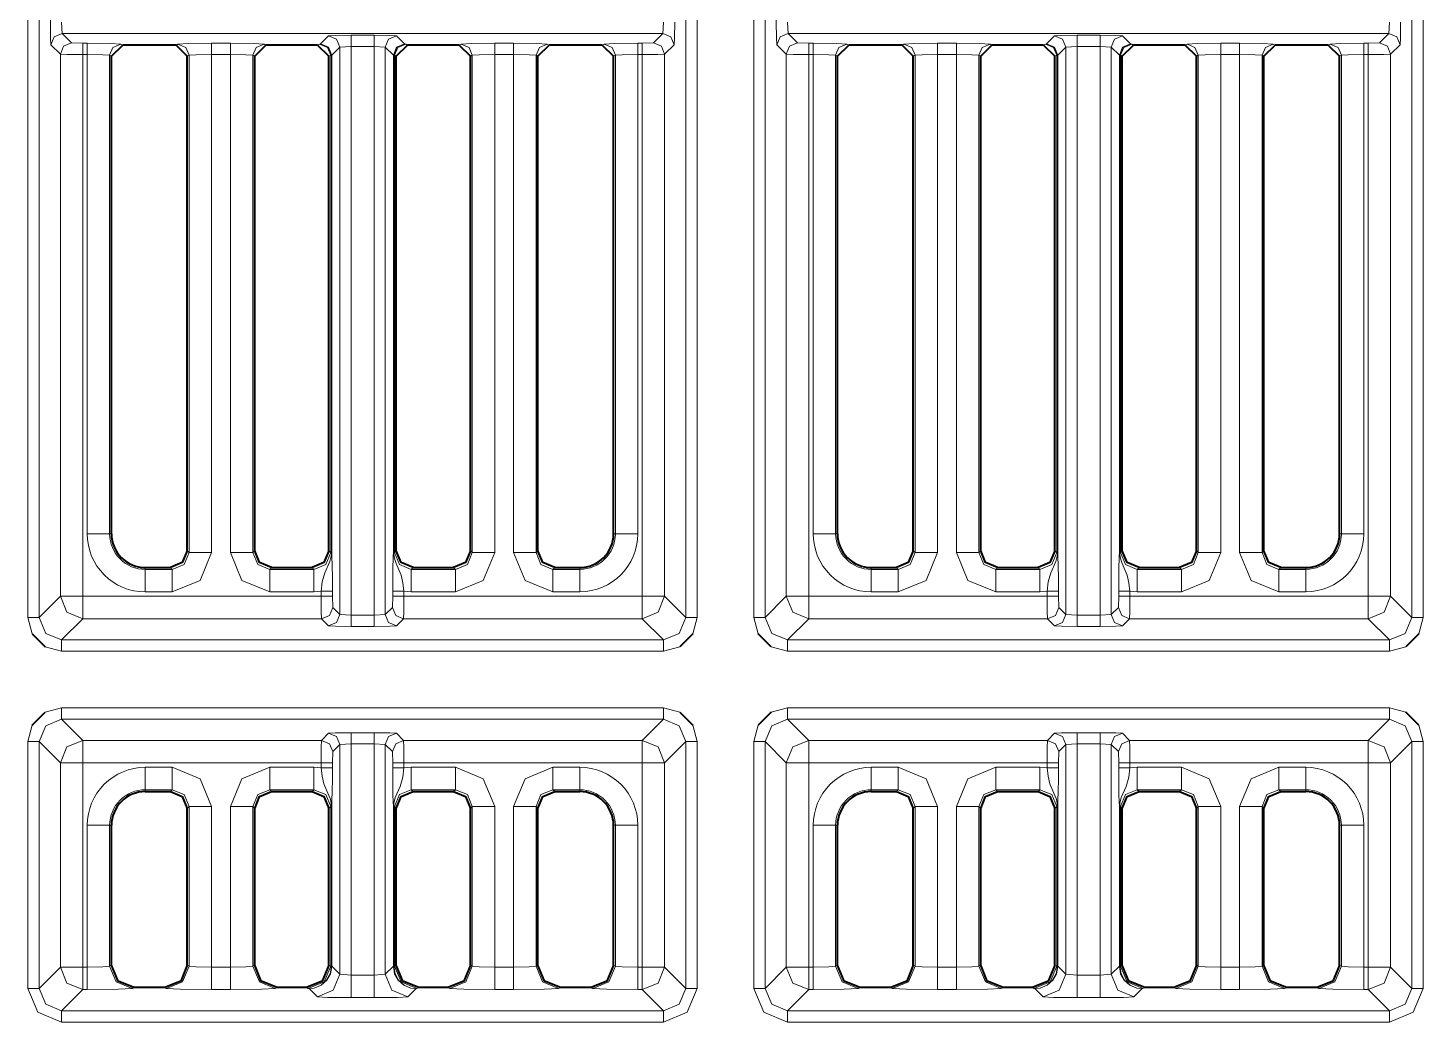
# Model space of a CAD drawing. Header units: millimetres. Extents: x 0 to 2941, y -405 to 1422.
# Drawn here: x 451.8 to 513.9, y 273.5 to 317.7 of the extents above; entities that cross this region are included whole.
import ezdxf

# ---------------------------------------------------------------- set-up
doc = ezdxf.new("R2010")
doc.units = ezdxf.units.MM
doc.layers.add('FINE', color=9, linetype='Continuous')
doc.layers.add('OUTLINE', color=7, linetype='Continuous')

msp = doc.modelspace()

# ---------------------------------------------------------------- linework, layer by layer
at = {"layer": 'FINE', "lineweight": 9}
for p, q in [((452.28, 291.453), (452.28, 346.178)), ((481.553, 291.453), (481.553, 346.033)), ((513.354, 346.178), (513.354, 291.453)), ((513.853, 291.453), (513.853, 346.033)), ((453.303, 317.428), (453.278, 317.927)), ((480.055, 317.927), (480.03, 317.428)), ((485.603, 317.428), (485.578, 317.927)), ((512.356, 317.927), (512.33, 317.428)), ((453.723, 317.008), (453.303, 317.428)), ((453.303, 317.428), (480.03, 317.428)), ((465.157, 317.323), (464.8, 316.966)), ((467.182, 317.348), (466.157, 317.348)), ((468.539, 316.966), (468.182, 317.323)), ((480.03, 317.428), (479.61, 317.008)), ((497.457, 317.323), (497.1, 316.966)), ((499.483, 317.348), (498.457, 317.348)), ((500.839, 316.966), (500.482, 317.323)), ((452.803, 316.928), (453.223, 316.508)), ((454.223, 316.995), (453.723, 317.008)), ((454.419, 316.995), (454.223, 316.995)), ((455.999, 316.917), (455.916, 316.958)), ((458.452, 316.958), (458.37, 316.917)), ((460.79, 316.995), (459.95, 316.995)), ((462.37, 316.917), (462.288, 316.958)), ((464.752, 316.958), (464.67, 316.917)), ((464.8, 316.966), (464.752, 316.958)), ((465.3, 316.466), (465.657, 316.823)), ((465.657, 316.823), (466.157, 316.849)), ((465.657, 316.823), (465.657, 291.582)), ((466.157, 291.556), (466.157, 316.849)), ((466.157, 316.849), (467.182, 316.849)), ((467.182, 316.849), (467.182, 291.556)), ((467.182, 316.849), (467.682, 316.823)), ((467.682, 291.582), (467.682, 316.823)), ((467.682, 316.823), (468.04, 316.466)), ((468.588, 316.958), (468.539, 316.966)), ((468.67, 316.917), (468.588, 316.958)), ((471.052, 316.958), (470.97, 316.917)), ((473.39, 316.995), (472.55, 316.995)), ((477.417, 316.958), (477.335, 316.917)), ((479.11, 316.995), (478.915, 316.995)), ((479.61, 317.008), (479.11, 316.995)), ((480.11, 316.508), (480.53, 316.928)), ((485.103, 316.928), (485.523, 316.508)), ((486.523, 316.995), (486.023, 317.008)), ((486.719, 316.995), (486.523, 316.995)), ((488.298, 316.917), (488.216, 316.958)), ((490.752, 316.958), (490.67, 316.917)), ((493.09, 316.995), (492.25, 316.995)), ((494.67, 316.917), (494.588, 316.958)), ((497.052, 316.958), (496.97, 316.917)), ((497.1, 316.966), (497.052, 316.958)), ((497.957, 316.823), (498.457, 316.849)), ((498.457, 291.556), (498.457, 316.849)), ((498.457, 316.849), (499.483, 316.849)), ((499.483, 316.849), (499.483, 291.556)), ((499.483, 316.849), (499.982, 316.823)), ((500.888, 316.958), (500.839, 316.966)), ((500.97, 316.917), (500.888, 316.958)), ((503.352, 316.958), (503.27, 316.917)), ((505.69, 316.995), (504.85, 316.995)), ((507.27, 316.917), (507.187, 316.958)), ((509.717, 316.958), (509.635, 316.917)), ((511.41, 316.995), (511.215, 316.995)), ((453.223, 316.508), (453.223, 292.397)), ((454.223, 316.495), (454.419, 316.495)), ((454.223, 292.397), (454.223, 316.495)), ((454.419, 316.495), (454.419, 295.172)), ((455.417, 295.172), (455.417, 316.458)), ((455.417, 316.458), (455.498, 316.417)), ((458.87, 316.417), (458.951, 316.458)), ((458.951, 316.458), (458.951, 294.34)), ((459.95, 316.495), (460.79, 316.495)), ((459.95, 294.34), (459.95, 316.495)), ((460.79, 316.495), (460.79, 294.34)), ((461.788, 294.34), (461.788, 316.458)), ((461.788, 316.458), (461.87, 316.417)), ((465.17, 316.417), (465.251, 316.458)), ((465.251, 316.458), (465.283, 316.466)), ((465.283, 316.466), (465.283, 294.34)), ((465.3, 294.34), (465.3, 316.466)), ((468.04, 316.466), (468.04, 294.34)), ((468.056, 294.34), (468.056, 316.466)), ((468.056, 316.466), (468.088, 316.458)), ((468.088, 294.34), (468.088, 316.458)), ((468.088, 316.458), (468.17, 316.417)), ((471.47, 316.417), (471.551, 316.458)), ((471.551, 316.458), (471.551, 294.34)), ((472.55, 294.34), (472.55, 316.495)), ((472.55, 316.495), (473.39, 316.495)), ((474.388, 294.34), (474.388, 316.458)), ((474.388, 316.458), (474.47, 316.417)), ((477.835, 316.417), (477.916, 316.458)), ((477.916, 316.458), (477.916, 295.172)), ((478.915, 295.172), (478.915, 316.495)), ((480.11, 292.397), (480.11, 316.508)), ((486.523, 316.495), (486.719, 316.495)), ((486.523, 292.397), (486.523, 316.495)), ((486.719, 316.495), (486.719, 295.172)), ((492.25, 316.495), (493.09, 316.495)), ((492.25, 294.34), (492.25, 316.495)), ((493.09, 316.495), (493.09, 294.34)), ((497.551, 316.458), (497.583, 316.466)), ((497.583, 316.466), (497.583, 294.34)), ((497.6, 294.34), (497.6, 316.466)), ((500.356, 294.34), (500.356, 316.466)), ((500.356, 316.466), (500.388, 316.458)), ((500.388, 316.458), (500.47, 316.417)), ((504.85, 294.34), (504.85, 316.495)), ((504.85, 316.495), (505.69, 316.495)), ((505.69, 316.495), (505.69, 294.34)), ((506.688, 316.458), (506.77, 316.417)), ((510.135, 316.417), (510.216, 316.458)), ((510.216, 316.458), (510.216, 295.172)), ((511.215, 316.495), (511.41, 316.495)), ((511.215, 295.172), (511.215, 316.495)), ((511.41, 316.495), (511.41, 292.397)), ((512.41, 292.397), (512.41, 316.508)), ((455.498, 295.172), (455.417, 295.172)), ((477.916, 295.172), (477.835, 295.172)), ((510.216, 295.172), (510.135, 295.172)), ((458.951, 294.34), (458.87, 294.421)), ((461.87, 294.421), (461.788, 294.34)), ((468.17, 294.421), (468.088, 294.34)), ((471.551, 294.34), (471.47, 294.421)), ((474.47, 294.421), (474.388, 294.34)), ((491.251, 294.34), (491.17, 294.421)), ((494.17, 294.421), (494.088, 294.34)), ((497.551, 294.34), (497.47, 294.421)), ((503.851, 294.34), (503.77, 294.421)), ((456.998, 293.591), (456.998, 293.672)), ((458.121, 293.672), (458.202, 293.591)), ((462.537, 293.591), (462.619, 293.672)), ((464.421, 293.672), (464.502, 293.591)), ((468.837, 293.591), (468.919, 293.672)), ((470.721, 293.672), (470.802, 293.591)), ((475.137, 293.591), (475.219, 293.672)), ((476.335, 293.672), (476.335, 293.591)), ((489.299, 293.591), (489.299, 293.672)), ((490.421, 293.672), (490.502, 293.591)), ((494.837, 293.591), (494.919, 293.672)), ((496.721, 293.672), (496.802, 293.591)), ((501.137, 293.591), (501.219, 293.672)), ((503.021, 293.672), (503.102, 293.591)), ((507.437, 293.591), (507.519, 293.672)), ((508.635, 293.672), (508.635, 293.591)), ((458.202, 293.591), (456.998, 293.591)), ((464.502, 293.591), (462.537, 293.591)), ((470.802, 293.591), (468.837, 293.591)), ((476.335, 293.591), (475.137, 293.591)), ((490.502, 293.591), (489.299, 293.591)), ((496.802, 293.591), (494.837, 293.591)), ((503.102, 293.591), (501.137, 293.591)), ((508.635, 293.591), (507.437, 293.591)), ((453.223, 292.397), (452.28, 291.453)), ((464.829, 292.397), (454.223, 292.397)), ((456.998, 292.592), (458.202, 292.592)), ((462.537, 292.592), (464.502, 292.592)), ((464.502, 292.592), (464.829, 292.623)), ((464.829, 292.623), (464.829, 292.397)), ((465.329, 292.397), (465.329, 292.623)), ((465.342, 291.897), (465.329, 292.397)), ((468.01, 292.397), (467.998, 291.897)), ((468.01, 292.623), (468.01, 292.397)), ((468.51, 292.397), (468.51, 292.623)), ((468.51, 292.623), (468.837, 292.592)), ((468.837, 292.592), (470.802, 292.592)), ((475.137, 292.592), (476.335, 292.592)), ((481.054, 291.453), (480.11, 292.397)), ((485.523, 292.397), (484.579, 291.453)), ((497.129, 292.397), (486.523, 292.397)), ((489.299, 292.592), (490.502, 292.592)), ((494.837, 292.592), (496.802, 292.592)), ((496.802, 292.592), (497.129, 292.623)), ((497.129, 292.623), (497.129, 292.397)), ((497.629, 292.397), (497.629, 292.623)), ((497.642, 291.897), (497.629, 292.397)), ((500.31, 292.397), (500.298, 291.897)), ((500.31, 292.623), (500.31, 292.397)), ((500.81, 292.397), (500.81, 292.623)), ((500.81, 292.623), (501.137, 292.592)), ((511.41, 292.397), (500.81, 292.397)), ((507.437, 292.592), (508.635, 292.592)), ((513.354, 291.453), (512.41, 292.397)), ((465.657, 291.582), (465.342, 291.897)), ((467.998, 291.897), (467.682, 291.582)), ((497.957, 291.582), (497.642, 291.897)), ((454.223, 291.397), (464.842, 291.397)), ((464.842, 291.397), (465.157, 291.082)), ((467.682, 291.582), (467.182, 291.556)), ((479.11, 291.397), (480.054, 290.453)), ((481.366, 290.726), (481.553, 291.453)), ((497.142, 291.397), (497.457, 291.082)), ((498.457, 291.556), (497.957, 291.582)), ((499.483, 291.556), (498.457, 291.556)), ((499.982, 291.582), (499.483, 291.556)), ((500.482, 291.082), (500.797, 291.397)), ((500.797, 291.397), (511.41, 291.397)), ((511.41, 291.397), (512.354, 290.453)), ((513.665, 290.726), (513.853, 291.453)), ((466.157, 291.056), (467.182, 291.056)), ((498.457, 291.056), (499.483, 291.056)), ((452.552, 290.141), (453.279, 289.954)), ((453.279, 289.954), (480.054, 289.954)), ((480.054, 289.954), (480.781, 290.141)), ((484.852, 290.141), (485.579, 289.954)), ((512.354, 290.453), (485.579, 290.453)), ((485.579, 289.954), (512.354, 289.954)), ((512.354, 289.954), (513.081, 290.141)), ((453.279, 287.427), (452.552, 287.239)), ((480.054, 287.427), (453.279, 287.427)), ((480.781, 287.239), (480.054, 287.427)), ((513.081, 287.239), (512.354, 287.427)), ((486.523, 285.984), (485.579, 286.927)), ((485.579, 286.927), (512.354, 286.927)), ((512.354, 286.927), (511.41, 285.984)), ((451.968, 286.655), (451.78, 285.928)), ((465.157, 286.299), (464.842, 285.984)), ((467.182, 286.325), (466.157, 286.325)), ((468.497, 285.984), (468.182, 286.299)), ((484.268, 286.655), (484.08, 285.928)), ((497.457, 286.299), (497.142, 285.984)), ((499.483, 286.325), (498.457, 286.325)), ((500.797, 285.984), (500.482, 286.299)), ((513.853, 285.928), (513.665, 286.655)), ((451.78, 285.928), (451.78, 274.953)), ((452.28, 285.928), (453.223, 284.984)), ((465.342, 285.484), (465.657, 285.799)), ((465.657, 285.799), (466.157, 285.825)), ((465.657, 285.799), (465.657, 275.581)), ((466.157, 275.543), (466.157, 285.825)), ((466.157, 285.825), (467.182, 285.825)), ((467.182, 285.825), (467.182, 275.543)), ((467.182, 285.825), (467.682, 285.799)), ((481.054, 285.928), (481.054, 274.953)), ((484.08, 285.928), (484.08, 274.953)), ((497.142, 285.984), (486.523, 285.984)), ((497.642, 285.484), (497.957, 285.799)), ((497.957, 285.799), (498.457, 285.825)), ((497.957, 285.799), (497.957, 275.581)), ((498.457, 275.543), (498.457, 285.825)), ((498.457, 285.825), (499.483, 285.825)), ((499.483, 285.825), (499.483, 275.543)), ((499.483, 285.825), (499.982, 285.799)), ((499.982, 285.799), (500.298, 285.484)), ((499.982, 275.581), (499.982, 285.799)), ((511.41, 285.984), (500.797, 285.984)), ((512.41, 284.984), (513.354, 285.928)), ((513.354, 285.928), (513.354, 274.953)), ((513.853, 274.953), (513.853, 285.928)), ((453.223, 284.984), (453.223, 275.897)), ((464.829, 284.984), (464.829, 284.757)), ((465.329, 284.984), (465.342, 285.484)), ((465.329, 284.757), (465.329, 284.984)), ((467.998, 285.484), (468.01, 284.984)), ((468.01, 284.984), (468.01, 284.757)), ((468.51, 284.984), (479.11, 284.984)), ((468.51, 284.757), (468.51, 284.984)), ((479.11, 284.984), (479.11, 275.897)), ((485.523, 284.984), (485.523, 275.897)), ((486.523, 284.984), (497.129, 284.984)), ((486.523, 275.897), (486.523, 284.984)), ((497.129, 284.984), (497.129, 284.757)), ((500.298, 285.484), (500.31, 284.984)), ((500.31, 284.984), (500.31, 284.757)), ((500.81, 284.757), (500.81, 284.984)), ((512.41, 275.897), (512.41, 284.984)), ((458.202, 284.788), (456.998, 284.788)), ((464.502, 284.788), (462.537, 284.788)), ((464.829, 284.757), (464.502, 284.788)), ((468.837, 284.788), (468.51, 284.757)), ((470.802, 284.788), (468.837, 284.788)), ((476.335, 284.788), (475.137, 284.788)), ((490.502, 284.788), (489.299, 284.788)), ((496.802, 284.788), (494.837, 284.788)), ((497.129, 284.757), (496.802, 284.788)), ((508.635, 284.788), (507.437, 284.788)), ((468.919, 283.708), (468.837, 283.79)), ((475.219, 283.708), (475.137, 283.79)), ((490.502, 283.79), (490.421, 283.708)), ((494.919, 283.708), (494.837, 283.79)), ((494.837, 283.79), (496.802, 283.79)), ((496.802, 283.79), (496.721, 283.708)), ((501.219, 283.708), (501.137, 283.79)), ((501.137, 283.79), (503.102, 283.79)), ((503.102, 283.79), (503.021, 283.708)), ((507.519, 283.708), (507.437, 283.79)), ((507.437, 283.79), (508.635, 283.79)), ((508.635, 283.79), (508.635, 283.708)), ((459.95, 275.897), (459.95, 283.041)), ((460.79, 283.041), (460.79, 275.897)), ((461.788, 283.041), (461.87, 282.959)), ((465.17, 282.959), (465.251, 283.041)), ((465.251, 283.041), (465.251, 275.946)), ((465.283, 283.041), (465.283, 275.939)), ((465.3, 275.939), (465.3, 283.041)), ((468.04, 283.041), (468.04, 275.939)), ((468.088, 275.946), (468.088, 283.041)), ((468.088, 283.041), (468.17, 282.959)), ((471.47, 282.959), (471.551, 283.041)), ((471.551, 283.041), (471.551, 275.946)), ((473.39, 283.041), (473.39, 275.897)), ((474.388, 283.041), (474.47, 282.959)), ((491.17, 282.959), (491.251, 283.041)), ((491.251, 283.041), (491.251, 275.946)), ((492.25, 275.897), (492.25, 283.041)), ((493.09, 283.041), (493.09, 275.897)), ((494.088, 283.041), (494.17, 282.959)), ((494.088, 275.946), (494.088, 283.041)), ((497.583, 283.041), (497.583, 275.939)), ((497.6, 275.939), (497.6, 283.041)), ((500.34, 283.041), (500.34, 275.939)), ((500.388, 275.946), (500.388, 283.041)), ((500.388, 283.041), (500.47, 282.959)), ((503.77, 282.959), (503.851, 283.041)), ((503.851, 283.041), (503.851, 275.946)), ((506.688, 283.041), (506.77, 282.959)), ((506.688, 275.946), (506.688, 283.041)), ((455.417, 282.208), (455.498, 282.208)), ((455.417, 275.946), (455.417, 282.208)), ((477.835, 282.208), (477.916, 282.208)), ((477.916, 282.208), (477.916, 275.946)), ((478.915, 275.897), (478.915, 282.208)), ((486.719, 282.208), (486.719, 275.897)), ((487.717, 282.208), (487.799, 282.208)), ((487.717, 275.946), (487.717, 282.208)), ((510.135, 282.208), (510.216, 282.208)), ((510.216, 282.208), (510.216, 275.946)), ((455.498, 275.987), (455.417, 275.946)), ((458.951, 275.946), (458.87, 275.987)), ((460.79, 275.897), (459.95, 275.897)), ((465.251, 275.946), (465.17, 275.987)), ((465.283, 275.935), (465.251, 275.946)), ((465.283, 275.939), (465.283, 275.935)), ((465.3, 275.933), (465.3, 275.939)), ((465.657, 275.581), (465.3, 275.939)), ((468.04, 275.939), (467.682, 275.581)), ((468.088, 275.946), (468.056, 275.935)), ((468.056, 275.935), (468.056, 275.939)), ((468.17, 275.987), (468.088, 275.946)), ((471.551, 275.946), (471.47, 275.987)), ((477.916, 275.946), (477.835, 275.987)), ((479.11, 275.897), (478.915, 275.897)), ((481.054, 274.953), (480.11, 275.897)), ((485.523, 275.897), (484.579, 274.953)), ((486.719, 275.897), (486.523, 275.897)), ((487.799, 275.987), (487.717, 275.946)), ((491.251, 275.946), (491.17, 275.987)), ((493.09, 275.897), (492.25, 275.897)), ((494.17, 275.987), (494.088, 275.946)), ((497.551, 275.946), (497.47, 275.987)), ((497.583, 275.935), (497.551, 275.946)), ((497.583, 275.939), (497.583, 275.935)), ((497.6, 275.933), (497.6, 275.939)), ((497.957, 275.581), (497.6, 275.939)), ((500.34, 275.939), (499.982, 275.581)), ((500.388, 275.946), (500.356, 275.935)), ((500.356, 275.935), (500.356, 275.939)), ((500.47, 275.987), (500.388, 275.946)), ((503.851, 275.946), (503.77, 275.987)), ((506.77, 275.987), (506.688, 275.946)), ((510.216, 275.946), (510.135, 275.987)), ((513.354, 274.953), (512.41, 275.897)), ((456.416, 274.947), (456.499, 274.988)), ((462.787, 274.947), (462.87, 274.988)), ((464.17, 274.988), (464.252, 274.947)), ((466.157, 275.543), (465.657, 275.581)), ((467.182, 275.543), (466.157, 275.543)), ((467.682, 275.581), (467.182, 275.543)), ((469.087, 274.947), (469.17, 274.988)), ((470.47, 274.988), (470.552, 274.947)), ((475.387, 274.947), (475.47, 274.988)), ((476.835, 274.988), (476.917, 274.947)), ((488.716, 274.947), (488.799, 274.988)), ((490.17, 274.988), (490.252, 274.947)), ((495.087, 274.947), (495.17, 274.988)), ((496.47, 274.988), (496.552, 274.947)), ((498.457, 275.543), (497.957, 275.581)), ((499.483, 275.543), (498.457, 275.543)), ((499.982, 275.581), (499.483, 275.543)), ((501.387, 274.947), (501.47, 274.988)), ((502.77, 274.988), (502.852, 274.947)), ((507.687, 274.947), (507.77, 274.988)), ((509.135, 274.988), (509.217, 274.947)), ((453.279, 273.953), (454.223, 274.897)), ((464.252, 274.947), (464.301, 274.937)), ((468.682, 274.582), (469.038, 274.937)), ((469.038, 274.937), (469.087, 274.947)), ((472.55, 274.897), (473.39, 274.897)), ((478.915, 274.897), (479.11, 274.897)), ((479.11, 274.897), (480.054, 273.953)), ((486.523, 274.897), (486.719, 274.897)), ((492.25, 274.897), (493.09, 274.897)), ((496.552, 274.947), (496.601, 274.937)), ((496.601, 274.937), (496.957, 274.582)), ((498.457, 274.543), (499.483, 274.543)), ((500.982, 274.582), (501.338, 274.937)), ((501.338, 274.937), (501.387, 274.947)), ((504.85, 274.897), (505.69, 274.897)), ((511.215, 274.897), (511.41, 274.897)), ((511.41, 274.897), (512.354, 273.953)), ((480.054, 273.953), (453.279, 273.953)), ((485.579, 273.453), (512.354, 273.453))]:
    msp.add_line(p, q, dxfattribs=at)
for points in [[(451.78, 346.033), (451.78, 291.453), (451.968, 290.726)], [(480.11, 345.234), (481.054, 346.178), (481.054, 291.453)], [(484.08, 346.033), (484.08, 291.453), (484.268, 290.726)], [(484.579, 291.453), (484.579, 346.178), (485.523, 345.234), (485.523, 320.373)], [(452.778, 318.953), (452.778, 317.927), (452.785, 317.23), (452.803, 316.928)], [(485.078, 318.953), (485.078, 317.927), (485.085, 317.23), (485.103, 316.928)], [(480.53, 316.928), (480.548, 317.23), (480.555, 317.927)], [(512.41, 316.508), (512.83, 316.928), (512.848, 317.23), (512.855, 317.927)], [(453.303, 317.428), (452.95, 317.281), (452.803, 316.928)], [(466.157, 317.348), (465.459, 317.341), (465.157, 317.323)], [(465.157, 317.323), (465.51, 317.176), (465.657, 316.823)], [(466.157, 317.348), (466.157, 317.197), (466.157, 316.849)], [(467.182, 317.348), (467.182, 317.197), (467.182, 316.849)], [(468.182, 317.323), (467.88, 317.341), (467.182, 317.348)], [(468.182, 317.323), (467.829, 317.176), (467.682, 316.823)], [(480.53, 316.928), (480.383, 317.281), (480.03, 317.428)], [(485.103, 316.928), (485.25, 317.281), (485.603, 317.428)], [(486.023, 317.008), (485.603, 317.428), (512.33, 317.428)], [(498.457, 317.348), (497.759, 317.341), (497.457, 317.323)], [(497.457, 317.323), (497.81, 317.176), (497.957, 316.823)], [(498.457, 317.348), (498.457, 317.197), (498.457, 316.849)], [(499.483, 317.348), (499.483, 317.197), (499.483, 316.849)], [(500.482, 317.323), (500.18, 317.341), (499.483, 317.348)], [(500.482, 317.323), (500.129, 317.176), (499.982, 316.823)], [(512.33, 317.428), (511.91, 317.008), (511.41, 316.995)], [(512.33, 317.428), (512.683, 317.281), (512.83, 316.928)], [(453.723, 317.008), (453.37, 316.861), (453.223, 316.508)], [(454.223, 316.995), (454.223, 316.844), (454.223, 316.495)], [(454.419, 316.995), (454.419, 316.844), (454.419, 316.495)], [(455.916, 316.958), (455.451, 316.984), (454.419, 316.995)], [(455.916, 316.958), (455.564, 316.811), (455.417, 316.458)], [(459.95, 316.995), (458.917, 316.984), (458.452, 316.958)], [(458.951, 316.458), (458.804, 316.811), (458.452, 316.958)], [(459.95, 316.995), (459.95, 316.844), (459.95, 316.495)], [(460.79, 316.995), (460.79, 316.844), (460.79, 316.495)], [(462.288, 316.958), (461.822, 316.984), (460.79, 316.995)], [(462.288, 316.958), (461.935, 316.811), (461.788, 316.458)], [(464.752, 316.958), (465.104, 316.811), (465.251, 316.458)], [(464.8, 316.966), (465.153, 316.819), (465.3, 316.466)], [(464.8, 316.966), (465.14, 316.818), (465.283, 316.466)], [(468.539, 316.966), (468.186, 316.819), (468.04, 316.466)], [(468.539, 316.966), (468.199, 316.818), (468.056, 316.466)], [(468.588, 316.958), (468.235, 316.811), (468.088, 316.458)], [(472.55, 316.995), (471.517, 316.984), (471.052, 316.958)], [(471.551, 316.458), (471.405, 316.811), (471.052, 316.958)], [(472.55, 316.495), (472.55, 316.844), (472.55, 316.995)], [(473.39, 316.995), (473.39, 316.844), (473.39, 316.495)], [(474.97, 316.917), (474.888, 316.958), (474.422, 316.984), (473.39, 316.995)], [(474.888, 316.958), (474.535, 316.811), (474.388, 316.458)], [(478.915, 316.995), (477.882, 316.984), (477.417, 316.958)], [(477.916, 316.458), (477.769, 316.811), (477.417, 316.958)], [(478.915, 316.495), (478.915, 316.844), (478.915, 316.995)], [(479.11, 316.495), (479.11, 316.844), (479.11, 316.995)], [(480.11, 316.508), (479.963, 316.861), (479.61, 317.008)], [(485.523, 316.508), (485.67, 316.861), (486.023, 317.008)], [(486.523, 316.495), (486.523, 316.844), (486.523, 316.995)], [(486.719, 316.495), (486.719, 316.844), (486.719, 316.995)], [(488.216, 316.958), (487.751, 316.984), (486.719, 316.995)], [(487.717, 316.458), (487.864, 316.811), (488.216, 316.958)], [(492.25, 316.995), (491.217, 316.984), (490.752, 316.958)], [(491.251, 316.458), (491.104, 316.811), (490.752, 316.958)], [(492.25, 316.495), (492.25, 316.844), (492.25, 316.995)], [(493.09, 316.495), (493.09, 316.844), (493.09, 316.995)], [(494.588, 316.958), (494.122, 316.984), (493.09, 316.995)], [(494.088, 316.458), (494.235, 316.811), (494.588, 316.958)], [(497.052, 316.958), (497.405, 316.811), (497.551, 316.458)], [(497.1, 316.966), (497.44, 316.818), (497.583, 316.466)], [(497.1, 316.966), (497.453, 316.819), (497.6, 316.466)], [(497.6, 316.466), (497.957, 316.823), (497.957, 291.582)], [(500.298, 291.897), (499.982, 291.582), (499.982, 316.823)], [(499.982, 316.823), (500.34, 316.466), (500.34, 294.34)], [(500.839, 316.966), (500.486, 316.819), (500.34, 316.466)], [(500.839, 316.966), (500.499, 316.818), (500.356, 316.466)], [(500.888, 316.958), (500.535, 316.811), (500.388, 316.458)], [(504.85, 316.995), (503.817, 316.984), (503.352, 316.958)], [(503.352, 316.958), (503.704, 316.811), (503.851, 316.458)], [(504.85, 316.995), (504.85, 316.844), (504.85, 316.495)], [(505.69, 316.995), (505.69, 316.844), (505.69, 316.495)], [(507.187, 316.958), (506.722, 316.984), (505.69, 316.995)], [(507.187, 316.958), (506.835, 316.811), (506.688, 316.458)], [(511.215, 316.995), (510.182, 316.984), (509.717, 316.958)], [(510.216, 316.458), (510.07, 316.811), (509.717, 316.958)], [(511.215, 316.495), (511.215, 316.844), (511.215, 316.995)], [(511.41, 316.995), (511.41, 316.844), (511.41, 316.495)], [(511.91, 317.008), (512.263, 316.861), (512.41, 316.508)], [(453.223, 316.508), (453.525, 316.499), (454.223, 316.495)], [(454.419, 316.495), (455.107, 316.484), (455.417, 316.458)], [(458.951, 316.458), (459.261, 316.484), (459.95, 316.495)], [(460.79, 316.495), (461.478, 316.484), (461.788, 316.458)], [(465.251, 316.458), (465.251, 294.34), (465.17, 294.421)], [(465.283, 316.466), (465.295, 316.466), (465.3, 316.466)], [(468.04, 316.466), (468.045, 316.466), (468.056, 316.466)], [(478.915, 316.495), (479.11, 316.495), (479.11, 292.397), (468.51, 292.397)], [(471.551, 316.458), (471.861, 316.484), (472.55, 316.495)], [(473.39, 316.495), (474.078, 316.484), (474.388, 316.458)], [(473.39, 316.495), (473.39, 294.34), (473.901, 293.104), (475.137, 292.592)], [(477.916, 316.458), (478.226, 316.484), (478.915, 316.495)], [(479.11, 316.495), (479.808, 316.499), (480.11, 316.508)], [(485.523, 316.508), (485.523, 292.397), (485.825, 292.397), (486.523, 292.397)], [(485.523, 316.508), (485.825, 316.499), (486.523, 316.495)], [(486.719, 316.495), (487.407, 316.484), (487.717, 316.458)], [(487.799, 295.172), (487.717, 295.172), (487.717, 316.458), (487.799, 316.417)], [(491.17, 316.417), (491.251, 316.458), (491.251, 294.34)], [(491.251, 316.458), (491.561, 316.484), (492.25, 316.495)], [(493.09, 316.495), (493.778, 316.484), (494.088, 316.458)], [(494.088, 294.34), (494.088, 316.458), (494.17, 316.417)], [(497.47, 316.417), (497.551, 316.458), (497.551, 294.34)], [(497.583, 316.466), (497.595, 316.466), (497.6, 316.466)], [(500.34, 316.466), (500.344, 316.466), (500.356, 316.466)], [(500.47, 294.421), (500.388, 294.34), (500.388, 316.458)], [(503.77, 316.417), (503.851, 316.458), (503.851, 294.34)], [(503.851, 316.458), (504.161, 316.484), (504.85, 316.495)], [(505.69, 316.495), (506.378, 316.484), (506.688, 316.458)], [(506.77, 294.421), (506.688, 294.34), (506.688, 316.458)], [(510.216, 316.458), (510.526, 316.484), (511.215, 316.495)], [(511.41, 316.495), (512.108, 316.499), (512.41, 316.508)], [(454.419, 295.172), (455.107, 295.172), (455.417, 295.172)], [(477.916, 295.172), (478.226, 295.172), (478.915, 295.172)], [(486.719, 295.172), (487.407, 295.172), (487.717, 295.172)], [(511.215, 295.172), (510.526, 295.172), (510.216, 295.172)], [(458.951, 294.34), (458.733, 293.809), (458.202, 293.591)], [(458.202, 292.592), (459.438, 293.104), (459.95, 294.34)], [(458.951, 294.34), (459.261, 294.34), (459.95, 294.34)], [(460.79, 294.34), (461.478, 294.34), (461.788, 294.34)], [(460.79, 294.34), (461.301, 293.104), (462.537, 292.592)], [(462.537, 293.591), (462.006, 293.809), (461.788, 294.34)], [(465.251, 294.34), (465.033, 293.809), (464.502, 293.591)], [(465.283, 294.34), (465.281, 294.27), (465.272, 294.183), (465.212, 293.943), (464.99, 293.443), (464.879, 293.03), (464.829, 292.623)], [(465.251, 294.34), (465.262, 294.34), (465.283, 294.34)], [(465.3, 294.34), (465.295, 294.34), (465.283, 294.34)], [(465.329, 292.623), (465.326, 293.215), (465.317, 293.763), (465.304, 294.171), (465.3, 294.279), (465.3, 294.313), (465.3, 294.34)], [(468.04, 294.34), (468.04, 294.327), (468.039, 294.3), (468.038, 294.241), (468.036, 294.192), (468.034, 294.117), (468.02, 293.624), (468.013, 293.153), (468.01, 292.623)], [(468.04, 294.34), (468.045, 294.34), (468.056, 294.34)], [(468.056, 294.34), (468.078, 294.34), (468.088, 294.34)], [(468.51, 292.623), (468.467, 292.987), (468.389, 293.33), (468.164, 293.848), (468.114, 293.984), (468.084, 294.091), (468.061, 294.237), (468.057, 294.307), (468.056, 294.34)], [(468.837, 293.591), (468.306, 293.809), (468.088, 294.34)], [(471.551, 294.34), (471.333, 293.809), (470.802, 293.591)], [(470.802, 292.592), (472.038, 293.104), (472.55, 294.34)], [(471.551, 294.34), (471.861, 294.34), (472.55, 294.34)], [(473.39, 294.34), (474.078, 294.34), (474.388, 294.34)], [(475.137, 293.591), (474.606, 293.809), (474.388, 294.34)], [(491.251, 294.34), (491.033, 293.809), (490.502, 293.591)], [(490.502, 292.592), (491.738, 293.104), (492.25, 294.34)], [(492.25, 294.34), (491.561, 294.34), (491.251, 294.34)], [(493.09, 294.34), (493.778, 294.34), (494.088, 294.34)], [(493.09, 294.34), (493.601, 293.104), (494.837, 292.592)], [(494.837, 293.591), (494.306, 293.809), (494.088, 294.34)], [(497.551, 294.34), (497.333, 293.809), (496.802, 293.591)], [(497.583, 294.34), (497.581, 294.27), (497.572, 294.183), (497.512, 293.943), (497.29, 293.443), (497.179, 293.03), (497.129, 292.623)], [(497.551, 294.34), (497.562, 294.34), (497.583, 294.34)], [(497.583, 294.34), (497.595, 294.34), (497.6, 294.34)], [(497.629, 292.623), (497.626, 293.215), (497.616, 293.763), (497.604, 294.171), (497.6, 294.279), (497.6, 294.313), (497.6, 294.34)], [(500.34, 294.34), (500.34, 294.327), (500.339, 294.3), (500.338, 294.241), (500.336, 294.192), (500.334, 294.117), (500.32, 293.624), (500.313, 293.153), (500.31, 292.623)], [(500.356, 294.34), (500.344, 294.34), (500.34, 294.34)], [(500.356, 294.34), (500.377, 294.34), (500.388, 294.34)], [(500.81, 292.623), (500.767, 292.987), (500.689, 293.33), (500.465, 293.848), (500.413, 293.984), (500.384, 294.091), (500.361, 294.237), (500.357, 294.307), (500.356, 294.34)], [(501.137, 293.591), (500.606, 293.809), (500.388, 294.34)], [(501.137, 292.592), (503.102, 292.592), (504.338, 293.104), (504.85, 294.34)], [(503.851, 294.34), (503.633, 293.809), (503.102, 293.591)], [(503.851, 294.34), (504.161, 294.34), (504.85, 294.34)], [(506.688, 294.34), (506.378, 294.34), (505.69, 294.34)], [(505.69, 294.34), (506.201, 293.104), (507.437, 292.592)], [(507.437, 293.591), (506.906, 293.809), (506.688, 294.34)], [(456.998, 292.592), (456.998, 293.281), (456.998, 293.591)], [(458.202, 292.592), (458.202, 293.281), (458.202, 293.591)], [(462.537, 293.591), (462.537, 293.281), (462.537, 292.592)], [(464.502, 293.591), (464.502, 293.281), (464.502, 292.592)], [(468.837, 293.591), (468.837, 293.281), (468.837, 292.592)], [(470.802, 293.591), (470.802, 293.281), (470.802, 292.592)], [(475.137, 292.592), (475.137, 293.281), (475.137, 293.591)], [(476.335, 293.591), (476.335, 293.281), (476.335, 292.592)], [(489.299, 292.592), (489.299, 293.281), (489.299, 293.591)], [(490.502, 292.592), (490.502, 293.281), (490.502, 293.591)], [(494.837, 293.591), (494.837, 293.281), (494.837, 292.592)], [(496.802, 293.591), (496.802, 293.281), (496.802, 292.592)], [(501.137, 293.591), (501.137, 293.281), (501.137, 292.592)], [(503.102, 293.591), (503.102, 293.281), (503.102, 292.592)], [(507.437, 293.591), (507.437, 293.281), (507.437, 292.592)], [(508.635, 292.592), (508.635, 293.281), (508.635, 293.591)], [(453.223, 292.397), (453.516, 291.69), (454.223, 291.397)], [(453.223, 292.397), (453.525, 292.397), (454.223, 292.397)], [(454.223, 291.397), (454.223, 291.699), (454.223, 292.397)], [(465.329, 292.623), (465.178, 292.623), (464.829, 292.623)], [(465.329, 292.397), (465.178, 292.397), (464.829, 292.397)], [(464.829, 292.397), (464.833, 291.699), (464.842, 291.397)], [(468.01, 292.623), (468.161, 292.623), (468.51, 292.623)], [(468.01, 292.397), (468.161, 292.397), (468.51, 292.397)], [(468.497, 291.397), (468.507, 291.699), (468.51, 292.397)], [(479.11, 291.397), (479.817, 291.69), (480.11, 292.397)], [(479.11, 292.397), (479.808, 292.397), (480.11, 292.397)], [(479.11, 291.397), (479.11, 291.699), (479.11, 292.397)], [(485.523, 292.397), (485.816, 291.69), (486.523, 291.397)], [(486.523, 291.397), (486.523, 291.699), (486.523, 292.397)], [(497.129, 292.623), (497.478, 292.623), (497.629, 292.623)], [(497.129, 292.397), (497.478, 292.397), (497.629, 292.397)], [(497.129, 292.397), (497.133, 291.699), (497.142, 291.397)], [(500.81, 292.623), (500.461, 292.623), (500.31, 292.623)], [(500.81, 292.397), (500.461, 292.397), (500.31, 292.397)], [(500.797, 291.397), (500.806, 291.699), (500.81, 292.397)], [(511.41, 291.397), (512.117, 291.69), (512.41, 292.397)], [(511.41, 292.397), (512.108, 292.397), (512.41, 292.397)], [(511.41, 291.397), (511.41, 291.699), (511.41, 292.397)], [(465.342, 291.897), (465.195, 291.544), (464.842, 291.397)], [(467.998, 291.897), (468.144, 291.544), (468.497, 291.397)], [(497.142, 291.397), (497.495, 291.544), (497.642, 291.897)], [(500.797, 291.397), (500.444, 291.544), (500.298, 291.897)], [(451.78, 291.453), (452.129, 291.453), (452.28, 291.453)], [(453.279, 290.453), (452.572, 290.746), (452.28, 291.453)], [(480.054, 290.453), (453.279, 290.453), (454.223, 291.397)], [(465.657, 291.582), (465.51, 291.228), (465.157, 291.082)], [(467.182, 291.556), (466.157, 291.556), (465.657, 291.582)], [(466.157, 291.556), (466.157, 291.207), (466.157, 291.056)], [(467.182, 291.556), (467.182, 291.207), (467.182, 291.056)], [(467.682, 291.582), (467.829, 291.228), (468.182, 291.082)], [(468.182, 291.082), (468.497, 291.397), (479.11, 291.397)], [(481.054, 291.453), (480.761, 290.746), (480.054, 290.453)], [(481.054, 291.453), (481.205, 291.453), (481.553, 291.453)], [(484.579, 291.453), (484.429, 291.453), (484.08, 291.453)], [(485.579, 290.453), (484.872, 290.746), (484.579, 291.453)], [(485.579, 290.453), (486.523, 291.397), (497.142, 291.397)], [(497.457, 291.082), (497.81, 291.228), (497.957, 291.582)], [(498.457, 291.056), (498.457, 291.207), (498.457, 291.556)], [(499.483, 291.056), (499.483, 291.207), (499.483, 291.556)], [(500.482, 291.082), (500.129, 291.228), (499.982, 291.582)], [(513.354, 291.453), (513.061, 290.746), (512.354, 290.453)], [(513.853, 291.453), (513.504, 291.453), (513.354, 291.453)], [(465.157, 291.082), (465.459, 291.064), (466.157, 291.056)], [(467.182, 291.056), (467.88, 291.064), (468.182, 291.082)], [(497.457, 291.082), (497.759, 291.064), (498.457, 291.056)], [(499.483, 291.056), (500.18, 291.064), (500.482, 291.082)], [(453.279, 289.954), (453.279, 290.303), (453.279, 290.453)], [(480.054, 289.954), (480.054, 290.303), (480.054, 290.453)], [(485.579, 289.954), (485.579, 290.303), (485.579, 290.453)], [(512.354, 289.954), (512.354, 290.303), (512.354, 290.453)], [(453.279, 286.927), (453.279, 287.078), (453.279, 287.427)], [(480.054, 286.927), (480.054, 287.078), (480.054, 287.427)], [(512.354, 287.427), (485.579, 287.427), (484.852, 287.239)], [(485.579, 286.927), (485.579, 287.078), (485.579, 287.427)], [(512.354, 286.927), (512.354, 287.078), (512.354, 287.427)], [(452.28, 285.928), (452.572, 286.635), (453.279, 286.927)], [(453.279, 286.927), (480.054, 286.927), (479.11, 285.984), (468.497, 285.984)], [(464.842, 285.984), (454.223, 285.984), (453.279, 286.927)], [(480.054, 286.927), (480.761, 286.635), (481.054, 285.928)], [(484.579, 285.928), (484.872, 286.635), (485.579, 286.927)], [(512.354, 286.927), (513.061, 286.635), (513.354, 285.928)], [(466.157, 286.325), (465.459, 286.317), (465.157, 286.299)], [(465.657, 285.799), (465.51, 286.152), (465.157, 286.299)], [(466.157, 285.825), (466.157, 286.174), (466.157, 286.325)], [(467.182, 285.825), (467.182, 286.174), (467.182, 286.325)], [(468.182, 286.299), (467.88, 286.317), (467.182, 286.325)], [(468.182, 286.299), (467.829, 286.152), (467.682, 285.799)], [(481.553, 274.953), (481.553, 285.928), (481.366, 286.655)], [(498.457, 286.325), (497.759, 286.317), (497.457, 286.299)], [(497.957, 285.799), (497.81, 286.152), (497.457, 286.299)], [(498.457, 285.825), (498.457, 286.174), (498.457, 286.325)], [(499.483, 285.825), (499.483, 286.174), (499.483, 286.325)], [(500.482, 286.299), (500.18, 286.317), (499.483, 286.325)], [(500.482, 286.299), (500.129, 286.152), (499.982, 285.799)], [(451.78, 285.928), (452.129, 285.928), (452.28, 285.928)], [(453.223, 275.897), (452.28, 274.953), (452.28, 285.928)], [(454.223, 285.984), (453.516, 285.691), (453.223, 284.984)], [(454.223, 284.984), (454.223, 285.682), (454.223, 285.984)], [(464.842, 285.984), (464.833, 285.682), (464.829, 284.984)], [(465.342, 285.484), (465.195, 285.837), (464.842, 285.984)], [(467.682, 275.581), (467.682, 285.799), (467.998, 285.484)], [(468.497, 285.984), (468.144, 285.837), (467.998, 285.484)], [(468.51, 284.984), (468.507, 285.682), (468.497, 285.984)], [(480.11, 284.984), (479.817, 285.691), (479.11, 285.984)], [(479.11, 284.984), (479.11, 285.682), (479.11, 285.984)], [(480.11, 275.897), (480.11, 284.984), (481.054, 285.928)], [(481.054, 285.928), (481.205, 285.928), (481.553, 285.928)], [(484.579, 285.928), (484.429, 285.928), (484.08, 285.928)], [(484.579, 274.953), (484.579, 285.928), (485.523, 284.984)], [(486.523, 285.984), (485.816, 285.691), (485.523, 284.984)], [(486.523, 284.984), (486.523, 285.682), (486.523, 285.984)], [(497.142, 285.984), (497.133, 285.682), (497.129, 284.984)], [(497.642, 285.484), (497.495, 285.837), (497.142, 285.984)], [(500.797, 285.984), (500.444, 285.837), (500.298, 285.484)], [(500.81, 284.984), (500.806, 285.682), (500.797, 285.984)], [(512.41, 284.984), (512.117, 285.691), (511.41, 285.984)], [(511.41, 284.984), (511.41, 285.682), (511.41, 285.984)], [(513.853, 285.928), (513.504, 285.928), (513.354, 285.928)], [(453.223, 284.984), (453.525, 284.984), (454.223, 284.984)], [(454.419, 275.897), (454.223, 275.897), (454.223, 284.984), (464.829, 284.984)], [(465.329, 284.984), (465.178, 284.984), (464.829, 284.984)], [(468.51, 284.984), (468.161, 284.984), (468.01, 284.984)], [(479.11, 284.984), (479.808, 284.984), (480.11, 284.984)], [(485.523, 284.984), (485.825, 284.984), (486.523, 284.984)], [(497.629, 284.984), (497.478, 284.984), (497.129, 284.984)], [(497.629, 284.757), (497.629, 284.984), (497.642, 285.484)], [(500.81, 284.984), (500.461, 284.984), (500.31, 284.984)], [(500.81, 284.984), (511.41, 284.984), (511.41, 275.897), (511.215, 275.897)], [(511.41, 284.984), (512.108, 284.984), (512.41, 284.984)], [(456.998, 283.79), (456.998, 284.1), (456.998, 284.788)], [(458.202, 283.79), (458.202, 284.1), (458.202, 284.788)], [(459.95, 283.041), (459.438, 284.277), (458.202, 284.788)], [(462.537, 284.788), (461.301, 284.277), (460.79, 283.041)], [(462.537, 284.788), (462.537, 284.1), (462.537, 283.79)], [(464.502, 284.788), (464.502, 284.1), (464.502, 283.79)], [(465.329, 284.757), (465.178, 284.757), (464.829, 284.757)], [(464.829, 284.757), (464.872, 284.394), (464.95, 284.051), (465.175, 283.533), (465.226, 283.396), (465.255, 283.289), (465.278, 283.143), (465.283, 283.074), (465.283, 283.041)], [(465.3, 283.041), (465.3, 283.054), (465.3, 283.081), (465.301, 283.14), (465.303, 283.189), (465.305, 283.263), (465.32, 283.757), (465.326, 284.227), (465.329, 284.757)], [(468.51, 284.757), (468.161, 284.757), (468.01, 284.757)], [(468.01, 284.757), (468.013, 284.166), (468.023, 283.618), (468.036, 283.21), (468.039, 283.102), (468.039, 283.068), (468.04, 283.041)], [(468.056, 283.041), (468.058, 283.111), (468.067, 283.198), (468.127, 283.437), (468.349, 283.937), (468.46, 284.351), (468.51, 284.757)], [(468.837, 284.788), (468.837, 284.1), (468.837, 283.79)], [(470.802, 284.788), (470.802, 284.1), (470.802, 283.79)], [(472.55, 283.041), (472.038, 284.277), (470.802, 284.788)], [(475.137, 284.788), (473.901, 284.277), (473.39, 283.041)], [(475.137, 283.79), (475.137, 284.1), (475.137, 284.788)], [(476.335, 284.788), (476.335, 284.1), (476.335, 283.79)], [(489.299, 283.79), (489.299, 284.1), (489.299, 284.788)], [(490.502, 283.79), (490.502, 284.1), (490.502, 284.788)], [(492.25, 283.041), (491.738, 284.277), (490.502, 284.788)], [(494.837, 284.788), (493.601, 284.277), (493.09, 283.041)], [(494.837, 284.788), (494.837, 284.1), (494.837, 283.79)], [(496.802, 284.788), (496.802, 284.1), (496.802, 283.79)], [(497.629, 284.757), (497.478, 284.757), (497.129, 284.757)], [(497.129, 284.757), (497.172, 284.394), (497.25, 284.051), (497.475, 283.533), (497.526, 283.396), (497.555, 283.289), (497.578, 283.143), (497.583, 283.074), (497.583, 283.041)], [(497.6, 283.041), (497.6, 283.054), (497.6, 283.081), (497.601, 283.14), (497.603, 283.189), (497.605, 283.263), (497.62, 283.757), (497.627, 284.227), (497.629, 284.757)], [(500.81, 284.757), (500.461, 284.757), (500.31, 284.757)], [(500.31, 284.757), (500.313, 284.166), (500.323, 283.618), (500.336, 283.21), (500.339, 283.102), (500.339, 283.068), (500.34, 283.041)], [(500.356, 283.041), (500.358, 283.111), (500.367, 283.198), (500.427, 283.437), (500.649, 283.937), (500.76, 284.351), (500.81, 284.757)], [(503.102, 284.788), (501.137, 284.788), (500.81, 284.757)], [(501.137, 284.788), (501.137, 284.1), (501.137, 283.79)], [(503.102, 284.788), (503.102, 284.1), (503.102, 283.79)], [(504.85, 283.041), (504.338, 284.277), (503.102, 284.788)], [(507.437, 284.788), (506.201, 284.277), (505.69, 283.041), (505.69, 275.897)], [(507.437, 284.788), (507.437, 284.1), (507.437, 283.79)], [(508.635, 284.788), (508.635, 284.1), (508.635, 283.79)], [(456.998, 283.708), (456.998, 283.79), (458.202, 283.79), (458.121, 283.708)], [(458.202, 283.79), (458.733, 283.572), (458.951, 283.041)], [(461.788, 283.041), (462.006, 283.572), (462.537, 283.79)], [(462.619, 283.708), (462.537, 283.79), (464.502, 283.79), (464.421, 283.708)], [(464.502, 283.79), (465.033, 283.572), (465.251, 283.041)], [(468.088, 283.041), (468.306, 283.572), (468.837, 283.79)], [(468.837, 283.79), (470.802, 283.79), (470.721, 283.708)], [(470.802, 283.79), (471.333, 283.572), (471.551, 283.041)], [(474.388, 283.041), (474.606, 283.572), (475.137, 283.79)], [(475.137, 283.79), (476.335, 283.79), (476.335, 283.708)], [(489.299, 283.708), (489.299, 283.79), (490.502, 283.79)], [(490.502, 283.79), (491.033, 283.572), (491.251, 283.041)], [(494.088, 283.041), (494.306, 283.572), (494.837, 283.79)], [(496.802, 283.79), (497.333, 283.572), (497.551, 283.041)], [(500.388, 283.041), (500.606, 283.572), (501.137, 283.79)], [(503.102, 283.79), (503.633, 283.572), (503.851, 283.041)], [(506.688, 283.041), (506.906, 283.572), (507.437, 283.79)], [(458.87, 282.959), (458.951, 283.041), (458.951, 275.946)], [(459.95, 283.041), (459.261, 283.041), (458.951, 283.041)], [(460.79, 283.041), (461.478, 283.041), (461.788, 283.041)], [(461.87, 275.987), (461.788, 275.946), (461.788, 283.041)], [(465.251, 283.041), (465.262, 283.041), (465.283, 283.041)], [(465.3, 283.041), (465.295, 283.041), (465.283, 283.041)], [(468.056, 283.041), (468.045, 283.041), (468.04, 283.041)], [(468.056, 275.939), (468.056, 283.041), (468.078, 283.041), (468.088, 283.041)], [(471.551, 283.041), (471.861, 283.041), (472.55, 283.041)], [(473.39, 275.897), (472.55, 275.897), (472.55, 283.041)], [(474.388, 283.041), (474.078, 283.041), (473.39, 283.041)], [(474.47, 275.987), (474.388, 275.946), (474.388, 283.041)], [(491.251, 283.041), (491.561, 283.041), (492.25, 283.041)], [(493.09, 283.041), (493.778, 283.041), (494.088, 283.041)], [(497.47, 282.959), (497.551, 283.041), (497.551, 275.946)], [(497.551, 283.041), (497.562, 283.041), (497.583, 283.041)], [(497.6, 283.041), (497.595, 283.041), (497.583, 283.041)], [(500.356, 283.041), (500.344, 283.041), (500.34, 283.041)], [(500.356, 275.939), (500.356, 283.041), (500.377, 283.041), (500.388, 283.041)], [(503.851, 283.041), (504.161, 283.041), (504.85, 283.041)], [(505.69, 275.897), (504.85, 275.897), (504.85, 283.041)], [(505.69, 283.041), (506.378, 283.041), (506.688, 283.041)], [(455.417, 282.208), (455.107, 282.208), (454.419, 282.208)], [(478.915, 282.208), (478.226, 282.208), (477.916, 282.208)], [(486.719, 282.208), (487.407, 282.208), (487.717, 282.208)], [(511.215, 282.208), (510.526, 282.208), (510.216, 282.208)], [(453.223, 275.897), (453.516, 275.19), (454.223, 274.897)], [(454.223, 275.897), (453.525, 275.897), (453.223, 275.897)], [(454.223, 275.897), (454.223, 275.199), (454.223, 274.897)], [(455.417, 275.946), (455.107, 275.911), (454.419, 275.897)], [(454.419, 275.897), (454.419, 275.199), (454.419, 274.897)], [(455.417, 275.946), (455.71, 275.24), (456.416, 274.947)], [(457.952, 274.947), (458.658, 275.24), (458.951, 275.946)], [(459.95, 275.897), (459.261, 275.911), (458.951, 275.946)], [(459.95, 274.897), (459.95, 275.199), (459.95, 275.897)], [(461.788, 275.946), (461.478, 275.911), (460.79, 275.897)], [(460.79, 274.897), (460.79, 275.199), (460.79, 275.897)], [(462.787, 274.947), (462.081, 275.24), (461.788, 275.946)], [(464.252, 274.947), (464.958, 275.24), (465.251, 275.946)], [(464.301, 274.937), (464.325, 274.938), (464.517, 274.963), (464.822, 275.091), (465.067, 275.314), (465.226, 275.606), (465.283, 275.935)], [(464.301, 274.937), (464.325, 274.938), (464.52, 274.962), (464.83, 275.09), (465.079, 275.312), (465.242, 275.604), (465.3, 275.933)], [(465.3, 275.939), (465.295, 275.939), (465.283, 275.939)], [(465.283, 275.935), (465.295, 275.934), (465.3, 275.933)], [(468.04, 275.939), (468.04, 275.933), (468.045, 275.934), (468.056, 275.935)], [(468.056, 275.939), (468.045, 275.939), (468.04, 275.939)], [(469.038, 274.937), (469.014, 274.938), (468.82, 274.962), (468.51, 275.09), (468.26, 275.312), (468.097, 275.604), (468.04, 275.933)], [(469.038, 274.937), (469.014, 274.938), (468.823, 274.963), (468.517, 275.091), (468.272, 275.314), (468.113, 275.606), (468.056, 275.935)], [(469.087, 274.947), (468.381, 275.24), (468.088, 275.946)], [(470.552, 274.947), (471.258, 275.24), (471.551, 275.946)], [(472.55, 275.897), (471.861, 275.911), (471.551, 275.946)], [(472.55, 274.897), (472.55, 275.199), (472.55, 275.897)], [(474.388, 275.946), (474.078, 275.911), (473.39, 275.897)], [(473.39, 274.897), (473.39, 275.199), (473.39, 275.897)], [(475.387, 274.947), (474.681, 275.24), (474.388, 275.946)], [(476.917, 274.947), (477.623, 275.24), (477.916, 275.946)], [(478.915, 275.897), (478.226, 275.911), (477.916, 275.946)], [(478.915, 274.897), (478.915, 275.199), (478.915, 275.897)], [(479.11, 274.897), (479.11, 275.199), (479.11, 275.897)], [(479.11, 274.897), (479.817, 275.19), (480.11, 275.897)], [(480.11, 275.897), (479.808, 275.897), (479.11, 275.897)], [(485.523, 275.897), (485.816, 275.19), (486.523, 274.897)], [(486.523, 275.897), (485.825, 275.897), (485.523, 275.897)], [(486.523, 275.897), (486.523, 275.199), (486.523, 274.897)], [(487.717, 275.946), (487.407, 275.911), (486.719, 275.897)], [(486.719, 275.897), (486.719, 275.199), (486.719, 274.897)], [(487.717, 275.946), (488.01, 275.24), (488.716, 274.947)], [(490.252, 274.947), (490.958, 275.24), (491.251, 275.946)], [(492.25, 275.897), (491.561, 275.911), (491.251, 275.946)], [(492.25, 274.897), (492.25, 275.199), (492.25, 275.897)], [(494.088, 275.946), (493.778, 275.911), (493.09, 275.897)], [(493.09, 274.897), (493.09, 275.199), (493.09, 275.897)], [(495.087, 274.947), (494.381, 275.24), (494.088, 275.946)], [(496.552, 274.947), (497.258, 275.24), (497.551, 275.946)], [(496.601, 274.937), (496.625, 274.938), (496.817, 274.963), (497.122, 275.091), (497.367, 275.314), (497.526, 275.606), (497.583, 275.935), (497.595, 275.934), (497.6, 275.933)], [(496.601, 274.937), (496.625, 274.938), (496.819, 274.962), (497.13, 275.09), (497.379, 275.312), (497.542, 275.604), (497.6, 275.933)], [(497.6, 275.939), (497.595, 275.939), (497.583, 275.939)], [(500.34, 275.939), (500.34, 275.933), (500.344, 275.934), (500.356, 275.935)], [(500.356, 275.939), (500.344, 275.939), (500.34, 275.939)], [(501.338, 274.937), (501.314, 274.938), (501.12, 274.962), (500.81, 275.09), (500.56, 275.312), (500.397, 275.604), (500.34, 275.933)], [(501.338, 274.937), (501.314, 274.938), (501.123, 274.963), (500.817, 275.091), (500.572, 275.314), (500.413, 275.606), (500.356, 275.935)], [(501.387, 274.947), (500.681, 275.24), (500.388, 275.946)], [(502.852, 274.947), (503.558, 275.24), (503.851, 275.946)], [(504.85, 275.897), (504.161, 275.911), (503.851, 275.946)], [(504.85, 274.897), (504.85, 275.199), (504.85, 275.897)], [(506.688, 275.946), (506.378, 275.911), (505.69, 275.897)], [(505.69, 274.897), (505.69, 275.199), (505.69, 275.897)], [(507.687, 274.947), (506.981, 275.24), (506.688, 275.946)], [(509.217, 274.947), (509.923, 275.24), (510.216, 275.946)], [(511.215, 275.897), (510.526, 275.911), (510.216, 275.946)], [(511.215, 274.897), (511.215, 275.199), (511.215, 275.897)], [(511.41, 274.897), (511.41, 275.199), (511.41, 275.897)], [(511.41, 274.897), (512.117, 275.19), (512.41, 275.897)], [(512.41, 275.897), (512.108, 275.897), (511.41, 275.897)], [(457.87, 274.988), (457.952, 274.947), (458.573, 274.911), (459.95, 274.897)], [(464.657, 274.582), (465.364, 274.875), (465.657, 275.581)], [(466.157, 274.543), (466.157, 274.845), (466.157, 275.543)], [(467.182, 274.543), (467.182, 274.845), (467.182, 275.543)], [(468.682, 274.582), (467.975, 274.875), (467.682, 275.581)], [(496.957, 274.582), (497.664, 274.875), (497.957, 275.581)], [(498.457, 274.543), (498.457, 274.845), (498.457, 275.543)], [(499.483, 274.543), (499.483, 274.845), (499.483, 275.543)], [(500.982, 274.582), (500.275, 274.875), (499.982, 275.581)], [(452.28, 274.953), (452.129, 274.953), (451.78, 274.953)], [(451.78, 274.953), (452.219, 273.892), (453.279, 273.453)], [(452.28, 274.953), (452.572, 274.246), (453.279, 273.953)], [(453.279, 273.453), (480.054, 273.453), (481.114, 273.892), (481.553, 274.953)], [(454.223, 274.897), (454.419, 274.897), (455.795, 274.911), (456.416, 274.947)], [(459.95, 274.897), (460.79, 274.897), (462.166, 274.911), (462.787, 274.947)], [(464.301, 274.937), (464.657, 274.582), (465.11, 274.554), (466.157, 274.543)], [(466.157, 274.543), (467.182, 274.543), (468.229, 274.554), (468.682, 274.582)], [(470.552, 274.947), (471.173, 274.911), (472.55, 274.897)], [(473.39, 274.897), (474.766, 274.911), (475.387, 274.947)], [(476.917, 274.947), (477.538, 274.911), (478.915, 274.897)], [(480.054, 273.953), (480.761, 274.246), (481.054, 274.953)], [(481.553, 274.953), (481.205, 274.953), (481.054, 274.953)], [(484.579, 274.953), (484.429, 274.953), (484.08, 274.953)], [(484.08, 274.953), (484.519, 273.892), (485.579, 273.453)], [(484.579, 274.953), (484.872, 274.246), (485.579, 273.953)], [(512.354, 273.953), (485.579, 273.953), (486.523, 274.897)], [(486.719, 274.897), (488.095, 274.911), (488.716, 274.947)], [(490.252, 274.947), (490.873, 274.911), (492.25, 274.897)], [(493.09, 274.897), (494.466, 274.911), (495.087, 274.947)], [(496.957, 274.582), (497.41, 274.554), (498.457, 274.543)], [(499.483, 274.543), (500.529, 274.554), (500.982, 274.582)], [(502.852, 274.947), (503.473, 274.911), (504.85, 274.897)], [(505.69, 274.897), (507.066, 274.911), (507.687, 274.947)], [(509.217, 274.947), (509.838, 274.911), (511.215, 274.897)], [(512.354, 273.953), (513.061, 274.246), (513.354, 274.953)], [(512.354, 273.453), (513.414, 273.892), (513.853, 274.953)], [(513.853, 274.953), (513.504, 274.953), (513.354, 274.953)], [(453.279, 273.453), (453.279, 273.802), (453.279, 273.953)], [(480.054, 273.953), (480.054, 273.802), (480.054, 273.453)], [(485.579, 273.453), (485.579, 273.802), (485.579, 273.953)], [(512.354, 273.953), (512.354, 273.802), (512.354, 273.453)]]:
    msp.add_lwpolyline(points, dxfattribs=at)
for points in [[(454.419, 295.172, 0.414223), (456.998, 292.592)], [(455.417, 295.172, 0.414214), (456.998, 293.591)], [(476.335, 293.591, 0.41419), (477.916, 295.172)], [(476.335, 292.592, 0.414189), (478.915, 295.172)], [(486.719, 295.172, 0.414223), (489.299, 292.592)], [(487.717, 295.172, 0.414214), (489.299, 293.591)], [(508.635, 293.591, 0.41419), (510.216, 295.172)], [(508.635, 292.592, 0.414189), (511.215, 295.172)], [(456.998, 284.788, 0.414223), (454.419, 282.208), (454.419, 275.897)], [(478.915, 282.208, 0.414218), (476.335, 284.788)], [(489.299, 284.788, 0.414223), (486.719, 282.208)], [(511.215, 275.897), (511.215, 282.208, 0.414218), (508.635, 284.788)], [(456.998, 283.79, 0.414214), (455.417, 282.208)], [(477.916, 282.208, 0.414237), (476.335, 283.79)], [(489.299, 283.79, 0.414214), (487.717, 282.208)], [(510.216, 282.208, 0.414237), (508.635, 283.79)]]:
    msp.add_lwpolyline(points, format="xyb", dxfattribs=at)
at = {"layer": 'OUTLINE', "lineweight": 40}
for p, q in [((455.498, 316.417), (455.999, 316.917)), ((458.37, 316.917), (455.999, 316.917)), ((458.37, 316.917), (458.87, 316.417)), ((461.87, 316.417), (462.37, 316.917)), ((464.67, 316.917), (462.37, 316.917)), ((464.67, 316.917), (465.17, 316.417)), ((468.17, 316.417), (468.67, 316.917)), ((470.97, 316.917), (468.67, 316.917)), ((470.97, 316.917), (471.47, 316.417)), ((474.47, 316.417), (474.97, 316.917)), ((477.335, 316.917), (474.97, 316.917)), ((477.335, 316.917), (477.835, 316.417)), ((487.799, 316.417), (488.298, 316.917)), ((490.67, 316.917), (488.298, 316.917)), ((490.67, 316.917), (491.17, 316.417)), ((494.17, 316.417), (494.67, 316.917)), ((496.97, 316.917), (494.67, 316.917)), ((496.97, 316.917), (497.47, 316.417)), ((500.47, 316.417), (500.97, 316.917)), ((503.27, 316.917), (500.97, 316.917)), ((503.27, 316.917), (503.77, 316.417)), ((506.77, 316.417), (507.27, 316.917)), ((509.635, 316.917), (507.27, 316.917)), ((509.635, 316.917), (510.135, 316.417)), ((455.498, 295.172), (455.498, 316.417)), ((458.87, 294.421), (458.87, 316.417)), ((461.87, 294.421), (461.87, 316.417)), ((465.17, 294.421), (465.17, 316.417)), ((468.17, 294.421), (468.17, 316.417)), ((471.47, 294.421), (471.47, 316.417)), ((474.47, 294.421), (474.47, 316.417)), ((477.835, 295.172), (477.835, 316.417)), ((487.799, 295.172), (487.799, 316.417)), ((491.17, 294.421), (491.17, 316.417)), ((494.17, 294.421), (494.17, 316.417)), ((497.47, 294.421), (497.47, 316.417)), ((500.47, 294.421), (500.47, 316.417)), ((503.77, 294.421), (503.77, 316.417)), ((506.77, 294.421), (506.77, 316.417)), ((510.135, 295.172), (510.135, 316.417)), ((456.998, 293.672), (458.121, 293.672)), ((462.619, 293.672), (464.421, 293.672)), ((468.919, 293.672), (470.721, 293.672)), ((475.219, 293.672), (476.335, 293.672)), ((489.299, 293.672), (490.421, 293.672)), ((494.919, 293.672), (496.721, 293.672)), ((501.219, 293.672), (503.021, 293.672)), ((507.519, 293.672), (508.635, 293.672)), ((451.968, 290.726), (452.552, 290.141)), ((481.366, 290.726), (480.781, 290.141)), ((484.852, 290.141), (484.268, 290.726)), ((513.665, 290.726), (513.081, 290.141)), ((451.968, 286.655), (452.552, 287.239)), ((480.781, 287.239), (481.366, 286.655)), ((484.852, 287.239), (484.268, 286.655)), ((513.665, 286.655), (513.081, 287.239)), ((462.619, 283.708), (464.421, 283.708)), ((468.919, 283.708), (470.721, 283.708)), ((475.219, 283.708), (476.335, 283.708)), ((494.919, 283.708), (496.721, 283.708)), ((507.519, 283.708), (508.635, 283.708)), ((458.87, 275.987), (458.87, 282.959)), ((461.87, 275.987), (461.87, 282.959)), ((465.17, 275.987), (465.17, 282.959)), ((468.17, 275.987), (468.17, 282.959)), ((471.47, 275.987), (471.47, 282.959)), ((474.47, 275.987), (474.47, 282.959)), ((491.17, 275.987), (491.17, 282.959)), ((494.17, 275.987), (494.17, 282.959)), ((497.47, 275.987), (497.47, 282.959)), ((503.77, 275.987), (503.77, 282.959)), ((455.498, 275.987), (455.498, 282.208)), ((477.835, 275.987), (477.835, 282.208)), ((487.799, 275.987), (487.799, 282.208)), ((510.135, 275.987), (510.135, 282.208)), ((464.17, 274.988), (462.87, 274.988)), ((470.47, 274.988), (469.17, 274.988)), ((490.17, 274.988), (488.799, 274.988)), ((496.47, 274.988), (495.17, 274.988))]:
    msp.add_line(p, q, dxfattribs=at)
for points in [[(455.499, 295.172, 0.414222), (456.998, 293.673)], [(476.335, 293.673, 0.41418), (477.835, 295.172)], [(487.799, 295.172, 0.414247), (489.299, 293.673)], [(508.635, 293.673, 0.41418), (510.135, 295.172)], [(456.998, 283.708, 0.414239), (455.499, 282.208)], [(477.835, 282.208, 0.414214), (476.335, 283.708)], [(489.299, 283.708, 0.414214), (487.799, 282.208)], [(510.135, 282.208, 0.414214), (508.635, 283.708)]]:
    msp.add_lwpolyline(points, format="xyb", dxfattribs=at)
for points in [[(458.87, 294.421), (458.65, 293.892), (458.121, 293.672)], [(462.619, 293.672), (462.089, 293.892), (461.87, 294.421)], [(465.17, 294.421), (464.95, 293.892), (464.421, 293.672)], [(468.919, 293.672), (468.389, 293.892), (468.17, 294.421)], [(471.47, 294.421), (471.25, 293.892), (470.721, 293.672)], [(475.219, 293.672), (474.689, 293.892), (474.47, 294.421)], [(491.17, 294.421), (490.95, 293.892), (490.421, 293.672)], [(494.919, 293.672), (494.389, 293.892), (494.17, 294.421)], [(497.47, 294.421), (497.25, 293.892), (496.721, 293.672)], [(501.219, 293.672), (500.689, 293.892), (500.47, 294.421)], [(503.77, 294.421), (503.55, 293.892), (503.021, 293.672)], [(507.519, 293.672), (506.989, 293.892), (506.77, 294.421)], [(456.998, 283.708), (458.121, 283.708), (458.65, 283.489), (458.87, 282.959)], [(461.87, 282.959), (462.089, 283.489), (462.619, 283.708)], [(464.421, 283.708), (464.95, 283.489), (465.17, 282.959)], [(468.17, 282.959), (468.389, 283.489), (468.919, 283.708)], [(470.721, 283.708), (471.25, 283.489), (471.47, 282.959)], [(474.47, 282.959), (474.689, 283.489), (475.219, 283.708)], [(489.299, 283.708), (490.421, 283.708), (490.95, 283.489), (491.17, 282.959)], [(494.17, 282.959), (494.389, 283.489), (494.919, 283.708)], [(496.721, 283.708), (497.25, 283.489), (497.47, 282.959)], [(500.47, 275.987), (500.47, 282.959), (500.689, 283.489), (501.219, 283.708)], [(501.219, 283.708), (503.021, 283.708), (503.55, 283.489), (503.77, 282.959)], [(506.77, 275.987), (506.77, 282.959), (506.989, 283.489), (507.519, 283.708)], [(457.87, 274.988), (456.499, 274.988), (455.791, 275.281), (455.498, 275.987)], [(458.87, 275.987), (458.577, 275.281), (457.87, 274.988)], [(462.87, 274.988), (462.162, 275.281), (461.87, 275.987)], [(465.17, 275.987), (464.877, 275.281), (464.17, 274.988)], [(469.17, 274.988), (468.462, 275.281), (468.17, 275.987)], [(471.47, 275.987), (471.177, 275.281), (470.47, 274.988)], [(476.835, 274.988), (475.47, 274.988), (474.762, 275.281), (474.47, 275.987)], [(477.835, 275.987), (477.542, 275.281), (476.835, 274.988)], [(488.799, 274.988), (488.091, 275.281), (487.799, 275.987)], [(491.17, 275.987), (490.877, 275.281), (490.17, 274.988)], [(495.17, 274.988), (494.462, 275.281), (494.17, 275.987)], [(497.47, 275.987), (497.177, 275.281), (496.47, 274.988)], [(502.77, 274.988), (501.47, 274.988), (500.762, 275.281), (500.47, 275.987)], [(503.77, 275.987), (503.477, 275.281), (502.77, 274.988)], [(509.135, 274.988), (507.77, 274.988), (507.062, 275.281), (506.77, 275.987)], [(510.135, 275.987), (509.842, 275.281), (509.135, 274.988)]]:
    msp.add_lwpolyline(points, dxfattribs=at)

doc.saveas('drawing.dxf')
